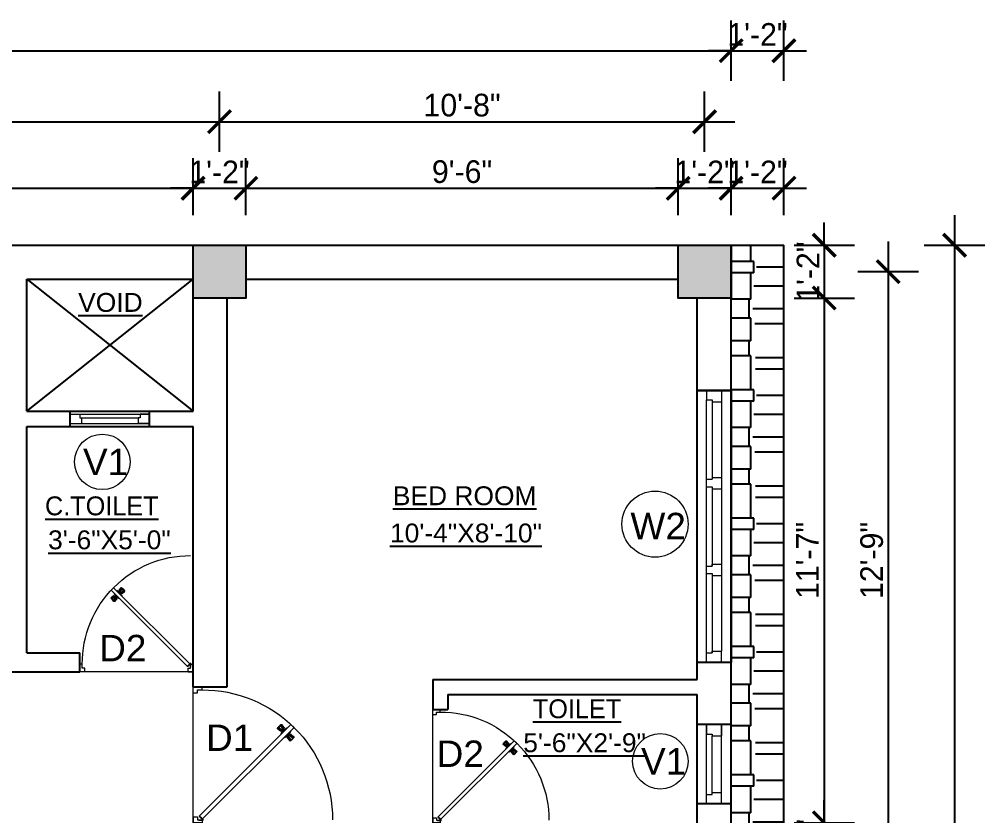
# Model space of a CAD drawing. Header units: inches. Extents: x 1397 to 20304, y -27267 to -746.
# Drawn here: x 10282.3 to 10537.9, y -19479.8 to -19268.8 of the extents above; entities that cross this region are included whole.
import ezdxf

# ---------------------------------------------------------------- set-up
doc = ezdxf.new("R2010")
doc.units = ezdxf.units.IN
doc.header["$LTSCALE"] = 17
doc.header["$MEASUREMENT"] = 0
for name, color, linetype, lineweight in [('25 BOT BAR', 12, 'Continuous', 25), ('DOOR & WIN', 1, 'Continuous', 25), ('OUTLINE', 1, 'Continuous', 25), ('PUERTAS', 7, 'Continuous', 9), ('TEXT', 231, 'Continuous', 20), ('WINDOW FRAME PLAN', 162, 'Continuous', 18)]:
    doc.layers.add(name, color=color, linetype=linetype, lineweight=lineweight)
doc.styles.add('ARCHITECTURE', font='stylu.ttf')
doc.styles.add('DIMTEXT', font='arial.ttf', dxfattribs={"height": 6})
doc.dimstyles.new('8 SCALE', dxfattribs={"dimscale": 0, "dimtxt": 6, "dimasz": 6, "dimexe": 8, "dimexo": 8, "dimgap": 1.25, "dimtad": 1, "dimdec": 0, "dimzin": 3, "dimdsep": 46, "dimlunit": 4, "dimtxsty": 'ARCHITECTURE', "dimblk": 'ARCHTICK', "dimcen": 8, "dimdle": 8, "dimclrd": 5, "dimclre": 5, "dimclrt": 7, "dimadec": 0, "dimazin": 0, "dimtfac": 0.75, "dimtdec": 0, "dimtix": 1, "dimtmove": 2, "dimatfit": 3, "dimldrblk": 'ARCHTICK', "dimfxl": 8, "dimfxlon": 1, "dimtolj": 1, "dimtzin": 0, "dimlwd": -1, "dimlwe": -1, "dimarcsym": 0})

# ---------------------------------------------------------------- blocks, each defined once
blk = doc.blocks.new('3ft')
at = {"layer": 'PUERTAS', "color": 6}
for p, q in [((1.01, 2.52), (25.23, 26.74)), ((26.05, 25.92), (1.77, 1.64)), ((26.05, 25.92), (25.23, 26.74)), ((0, 2.4), (0, 0)), ((0.72, 2.4), (0, 2.4)), ((1.6, 0), (0, 0)), ((0.72, 1.52), (0.72, 2.44)), ((0.8, 1.52), (0.72, 1.52)), ((0.8, 1.52), (0.8, 2.41)), ((0.8, 1.2), (0.8, 1.52)), ((1.6, 1.2), (0.8, 1.2)), ((1.57, 1.84), (0.94, 2.47)), ((1.63, 1.89), (0.97, 2.55)), ((1.63, 1.89), (1.57, 1.84)), ((1.77, 1.64), (1.57, 1.84)), ((1.6, 0), (1.6, 1.2)), ((34.4, 0), (34.4, 1.2)), ((34.4, 1.2), (35.2, 1.2)), ((34.4, 0), (36, 0)), ((35.2, 1.2), (35.2, 2.4)), ((35.2, 2.4), (36, 2.4)), ((36, 0), (36, 2.4))]:
    blk.add_line(p, q, dxfattribs=at)
at = {"layer": 'PUERTAS', "color": 8}
for p, q in [((22.57, 24.94), (21.65, 25.68)), ((22.63, 24.99), (21.69, 25.75)), ((22.74, 25.1), (21.84, 25.9)), ((22.13, 26.28), (21.98, 26.13)), ((22.88, 25.24), (22.01, 26.06)), ((22.13, 26.28), (22.27, 26.42)), ((22.29, 26.41), (22.27, 26.42)), ((23.16, 25.52), (22.34, 26.39)), ((23.3, 25.66), (22.5, 26.56)), ((23.41, 25.77), (22.65, 26.71)), ((23.46, 25.83), (22.72, 26.75)), ((24.08, 25.71), (23.57, 25.38)), ((22.69, 24.32), (23.02, 24.83)), ((22.95, 24.96), (22.84, 25.07)), ((22.98, 24.99), (22.86, 25.1)), ((23.03, 25.04), (22.91, 25.15)), ((22.91, 24.53), (23.1, 24.91)), ((23.11, 25.12), (22.99, 25.23)), ((23.13, 24.76), (23.18, 24.99)), ((23.28, 25.3), (23.17, 25.41)), ((23.36, 25.37), (23.25, 25.49)), ((23.31, 24.94), (23.28, 25.08)), ((23.41, 25.43), (23.3, 25.54)), ((23.46, 25.09), (23.32, 25.13)), ((23.44, 25.45), (23.33, 25.56)), ((23.64, 25.27), (23.41, 25.22)), ((23.87, 25.49), (23.49, 25.3)), ((23.63, 23.38), (24.14, 23.72)), ((23.84, 23.6), (24.22, 23.79)), ((24.07, 23.82), (24.3, 23.88)), ((24.25, 24), (24.39, 23.97)), ((24.25, 23.26), (24.99, 22.34)), ((24.27, 23.64), (24.38, 23.53)), ((24.3, 23.67), (24.41, 23.56)), ((24.3, 23.32), (25.06, 22.38)), ((24.35, 23.72), (24.46, 23.61)), ((24.4, 24.15), (24.43, 24.01)), ((24.41, 23.43), (25.2, 22.53)), ((24.43, 23.8), (24.54, 23.69)), ((24.58, 24.33), (24.52, 24.1)), ((24.55, 23.57), (25.37, 22.7)), ((24.6, 23.97), (24.72, 23.86)), ((24.8, 24.56), (24.61, 24.18)), ((25.02, 24.77), (24.68, 24.26)), ((24.68, 24.05), (24.79, 23.94)), ((24.73, 24.1), (24.85, 23.99)), ((24.76, 24.13), (24.87, 24.02)), ((24.83, 23.85), (25.7, 23.03)), ((24.97, 23.99), (25.87, 23.2)), ((25.08, 24.1), (26.02, 23.34)), ((25.14, 24.15), (26.06, 23.41)), ((25.58, 22.82), (25.43, 22.67)), ((25.58, 22.82), (25.73, 22.97)), ((25.72, 22.98), (25.73, 22.97)), ((0, 0), (36, 0))]:
    blk.add_line(p, q, dxfattribs=at)
at = {"layer": 'PUERTAS', "color": 1}
for p, q in [((21.67, 25.73), (22.17, 26.23)), ((22.49, 24.95), (21.67, 25.61)), ((21.7, 25.82), (22.14, 26.26)), ((21.73, 25.79), (21.7, 25.82)), ((22.58, 26.7), (22.14, 26.26)), ((22.67, 26.73), (22.17, 26.23)), ((22.61, 26.67), (22.58, 26.7)), ((23.45, 25.91), (22.79, 26.73)), ((23.44, 25.81), (23.02, 25.38)), ((23.34, 25.58), (23.08, 25.32)), ((23.33, 25.7), (23.34, 25.69)), ((23.45, 25.46), (23.33, 25.57)), ((24.15, 25.79), (23.68, 25.48)), ((24.27, 25.78), (24.26, 25.79)), ((22.6, 24.96), (23.02, 25.38)), ((22.61, 24.25), (22.92, 24.72)), ((22.62, 24.13), (22.61, 24.14)), ((22.7, 25.07), (22.71, 25.06)), ((22.82, 25.06), (23.08, 25.32)), ((22.94, 24.95), (22.83, 25.07)), ((22.92, 24.72), (22.92, 24.72)), ((22.93, 24.94), (23.19, 25.21)), ((22.93, 24.84), (22.93, 24.83)), ((23.46, 25.47), (23.19, 25.21)), ((23.44, 23.31), (23.45, 23.3)), ((23.56, 23.3), (24.03, 23.61)), ((23.57, 25.47), (23.57, 25.47)), ((23.68, 25.48), (23.68, 25.48)), ((24.03, 23.61), (24.03, 23.62)), ((24.14, 23.62), (24.14, 23.62)), ((24.25, 23.62), (24.51, 23.89)), ((24.26, 23.29), (24.69, 23.71)), ((24.26, 23.63), (24.37, 23.52)), ((24.26, 23.18), (24.92, 22.37)), ((24.37, 23.52), (24.63, 23.77)), ((24.37, 23.4), (24.37, 23.4)), ((24.78, 24.15), (24.51, 23.89)), ((24.89, 24.03), (24.63, 23.77)), ((25.11, 24.14), (24.69, 23.71)), ((24.77, 24.14), (24.88, 24.03)), ((24.79, 24.38), (24.78, 24.37)), ((24.78, 24.26), (24.78, 24.26)), ((25.1, 24.84), (24.79, 24.38)), ((25, 24.03), (25, 24.03)), ((25.09, 24.96), (25.1, 24.95)), ((25.22, 24.14), (26.03, 23.48)), ((26.04, 23.37), (25.54, 22.86)), ((26.01, 23.27), (25.57, 22.83)), ((25.98, 23.3), (26.01, 23.27)), ((25.04, 22.36), (25.54, 22.86)), ((25.1, 22.42), (25.13, 22.39)), ((25.13, 22.39), (25.57, 22.83))]:
    blk.add_line(p, q, dxfattribs=at)
at = {"layer": 'PUERTAS', "color": 2}
for p, q in [((21.99, 26.11), (21.98, 26.13)), ((25.42, 22.68), (25.43, 22.67))]:
    blk.add_line(p, q, dxfattribs=at)
at = {"layer": 'PUERTAS', "color": 6}
for radius in [0.155, 0.0752]:
    blk.add_circle((0.82, 2.56), radius, dxfattribs=at)
blk.add_arc((0.82, 2.56), 34.38, 359.7285, 90.0333, dxfattribs=at)
at = {"layer": 'PUERTAS', "color": 1}
for centre, start, end in [((22.73, 26.68), 38.9236, 135), ((23.28, 25.63), 315, 45), ((23.39, 25.86), 315, 38.9236), ((24.2, 25.73), 45, 135), ((22.54, 25.01), 231.0764, 315), ((22.67, 24.2), 135, 225), ((22.77, 25.12), 225, 315), ((22.99, 24.89), 135, 219.7428), ((22.87, 24.78), 315, 39.7428), ((23.51, 23.36), 225, 315), ((23.51, 25.41), 50.2572, 135), ((23.62, 25.53), 230.2572, 315), ((24.09, 23.56), 50.2572, 135), ((24.2, 23.68), 230.2572, 315), ((24.32, 23.23), 135, 218.9236), ((24.42, 23.46), 135, 225), ((24.84, 24.31), 135, 219.7428), ((24.72, 24.21), 315, 39.7428), ((24.94, 23.98), 45, 135), ((25.04, 24.89), 315, 45), ((25.17, 24.08), 51.0764, 135), ((25.98, 23.42), 315, 51.0764), ((24.98, 22.42), 218.9236, 315)]:
    blk.add_arc(centre, 0.08, start, end, dxfattribs=at)
blk = doc.blocks.new('*U2802')
at = {"color": 3, "xscale": -1}
blk.add_blockref('3ft', (42, 0), dxfattribs=at)
blk = doc.blocks.new('2ft6in')
at = {"layer": 'PUERTAS', "color": 2}
for p, q in [((0.84, 2.1), (21.02, 22.28)), ((21.71, 21.6), (1.47, 1.37)), ((18.33, 21.76), (18.31, 21.77)), ((21.71, 21.6), (21.02, 22.28)), ((21.18, 18.9), (21.2, 18.89)), ((0, 2), (0, 0)), ((0.6, 2), (0, 2)), ((1.33, 0), (0, 0)), ((0.6, 1.26), (0.6, 2.04)), ((0.67, 1.26), (0.6, 1.26)), ((0.67, 1.26), (0.67, 2.01)), ((0.67, 1), (0.67, 1.26)), ((1.33, 1), (0.67, 1)), ((1.31, 1.53), (0.79, 2.06)), ((1.36, 1.58), (0.81, 2.12)), ((1.36, 1.58), (1.31, 1.53)), ((1.47, 1.37), (1.31, 1.53)), ((1.33, 0), (1.33, 1)), ((28.67, 0), (28.67, 1)), ((28.67, 1), (29.33, 1)), ((28.67, 0), (30, 0)), ((29.33, 1), (29.33, 2)), ((29.33, 2), (30, 2)), ((30, 0), (30, 2))]:
    blk.add_line(p, q, dxfattribs=at)
at = {"layer": 'PUERTAS', "color": 8}
for p, q in [((18.81, 20.78), (18.04, 21.4)), ((18.86, 20.83), (18.08, 21.46)), ((18.95, 20.92), (18.2, 21.58)), ((18.44, 21.9), (18.31, 21.77)), ((19.07, 21.03), (18.34, 21.72)), ((18.44, 21.9), (18.56, 22.02)), ((18.58, 22.01), (18.56, 22.02)), ((19.3, 21.26), (18.61, 22)), ((19.42, 21.38), (18.75, 22.14)), ((19.51, 21.48), (18.88, 22.26)), ((18.91, 20.27), (19.19, 20.69)), ((19.55, 21.53), (18.93, 22.3)), ((19.13, 20.8), (19.03, 20.9)), ((19.15, 20.82), (19.05, 20.92)), ((19.09, 20.44), (19.25, 20.76)), ((19.19, 20.87), (19.1, 20.96)), ((19.25, 20.93), (19.16, 21.02)), ((19.28, 20.63), (19.32, 20.83)), ((19.4, 21.08), (19.31, 21.17)), ((19.47, 21.15), (19.38, 21.24)), ((19.43, 20.78), (19.4, 20.9)), ((19.51, 21.19), (19.42, 21.28)), ((19.55, 20.91), (19.43, 20.94)), ((19.53, 21.21), (19.44, 21.3)), ((19.7, 21.06), (19.51, 21.01)), ((19.89, 21.24), (19.58, 21.08)), ((20.07, 21.42), (19.64, 21.15)), ((20.67, 20.47), (20.51, 20.15)), ((20.85, 20.64), (20.57, 20.22)), ((19.69, 19.49), (20.12, 19.76)), ((19.87, 19.67), (20.18, 19.83)), ((20.06, 19.85), (20.25, 19.9)), ((20.21, 20), (20.33, 19.97)), ((20.21, 19.38), (20.83, 18.61)), ((20.23, 19.7), (20.32, 19.61)), ((20.25, 19.72), (20.34, 19.63)), ((20.25, 19.43), (20.88, 18.65)), ((20.29, 19.76), (20.38, 19.67)), ((20.33, 20.13), (20.36, 20.01)), ((20.34, 19.53), (21, 18.77)), ((20.36, 19.83), (20.45, 19.74)), ((20.48, 20.28), (20.44, 20.08)), ((20.46, 19.64), (21.14, 18.91)), ((20.5, 19.98), (20.6, 19.89)), ((20.57, 20.04), (20.66, 19.95)), ((20.61, 20.09), (20.7, 19.99)), ((20.63, 20.11), (20.72, 20.01)), ((20.69, 19.87), (21.42, 19.19)), ((20.81, 19.99), (21.56, 19.33)), ((20.9, 20.08), (21.68, 19.45)), ((20.95, 20.13), (21.72, 19.51)), ((21.32, 19.01), (21.2, 18.89)), ((21.32, 19.01), (21.44, 19.14)), ((21.43, 19.15), (21.44, 19.14)), ((0, 0), (30, 0))]:
    blk.add_line(p, q, dxfattribs=at)
at = {"layer": 'PUERTAS', "color": 1}
for p, q in [((18.06, 21.44), (18.48, 21.86)), ((18.74, 20.79), (18.06, 21.34)), ((18.08, 21.51), (18.45, 21.88)), ((18.11, 21.49), (18.08, 21.51)), ((18.82, 22.25), (18.45, 21.88)), ((18.9, 22.28), (18.48, 21.86)), ((18.84, 22.23), (18.82, 22.25)), ((18.83, 20.8), (19.18, 21.15)), ((18.84, 20.21), (19.1, 20.6)), ((18.92, 20.89), (18.93, 20.88)), ((19.54, 21.59), (18.99, 22.27)), ((19.02, 20.88), (19.24, 21.1)), ((19.12, 20.8), (19.03, 20.89)), ((19.1, 20.7), (19.11, 20.69)), ((19.1, 20.6), (19.1, 20.6)), ((19.11, 20.79), (19.33, 21.01)), ((19.54, 21.5), (19.18, 21.15)), ((19.45, 21.31), (19.24, 21.1)), ((19.55, 21.22), (19.33, 21.01)), ((19.45, 21.41), (19.45, 21.41)), ((19.54, 21.22), (19.45, 21.31)), ((19.64, 21.23), (19.64, 21.23)), ((19.74, 21.24), (19.73, 21.23)), ((20.12, 21.49), (19.74, 21.24)), ((20.22, 21.48), (20.22, 21.49)), ((20.91, 20.7), (20.66, 20.31)), ((20.91, 20.8), (20.91, 20.79)), ((18.85, 20.11), (18.84, 20.12)), ((19.53, 19.43), (19.54, 19.42)), ((19.64, 19.42), (20.02, 19.67)), ((20.02, 19.67), (20.03, 19.68)), ((20.12, 19.68), (20.12, 19.68)), ((20.21, 19.69), (20.43, 19.9)), ((20.22, 19.41), (20.57, 19.76)), ((20.22, 19.69), (20.31, 19.6)), ((20.22, 19.32), (20.76, 18.64)), ((20.31, 19.6), (20.52, 19.81)), ((20.31, 19.5), (20.31, 19.5)), ((20.65, 20.12), (20.43, 19.9)), ((20.74, 20.03), (20.52, 19.81)), ((20.93, 20.11), (20.57, 19.76)), ((20.64, 20.11), (20.73, 20.02)), ((20.66, 20.31), (20.65, 20.31)), ((20.65, 20.21), (20.65, 20.22)), ((20.84, 20.02), (20.83, 20.03)), ((20.86, 18.63), (21.28, 19.05)), ((20.91, 18.68), (20.94, 18.66)), ((20.94, 18.66), (21.31, 19.03)), ((21.02, 20.12), (21.7, 19.57)), ((21.7, 19.47), (21.28, 19.05)), ((21.67, 19.4), (21.31, 19.03)), ((21.65, 19.42), (21.67, 19.4))]:
    blk.add_line(p, q, dxfattribs=at)
at = {"layer": 'PUERTAS', "color": 2}
for radius in [0.129, 0.0627]:
    blk.add_circle((0.68, 2.14), radius, dxfattribs=at)
at = {"layer": 'PUERTAS', "color": 8}
blk.add_arc((0.68, 2.14), 28.65, 359.7285, 90.0333, dxfattribs=at)
at = {"layer": 'PUERTAS', "color": 1}
for centre, start, end in [((18.78, 20.84), 231.0764, 315), ((18.94, 22.23), 38.9236, 135), ((18.97, 20.93), 225, 315), ((19.16, 20.74), 135, 219.7428), ((19.06, 20.65), 315, 39.7428), ((19.4, 21.36), 315, 45), ((19.49, 21.55), 315, 38.9236), ((19.6, 21.18), 50.2572, 135), ((19.68, 21.28), 230.2572, 315), ((20.17, 21.44), 45, 135), ((20.87, 20.75), 315, 45), ((18.89, 20.16), 135, 225), ((19.59, 19.47), 225, 315), ((20.07, 19.63), 50.2572, 135), ((20.16, 19.73), 230.2572, 315), ((20.27, 19.36), 135, 218.9236), ((20.35, 19.55), 135, 225), ((20.7, 20.26), 135, 219.7428), ((20.6, 20.17), 315, 39.7428), ((20.78, 19.98), 45, 135), ((20.82, 18.68), 218.9236, 315), ((20.98, 20.07), 51.0764, 135), ((21.65, 19.52), 315, 51.0764)]:
    blk.add_arc(centre, 0.0667, start, end, dxfattribs=at)
blk = doc.blocks.new('*U2794')
at = {"color": 3, "xscale": -1}
blk.add_blockref('2ft6in', (42, 0), dxfattribs=at)
blk = doc.blocks.new('ffddd')
at = {"layer": 'DOOR & WIN'}
for p, q in [((-13345.31, -2388.07), (-13345.31, -2316.07)), ((-13336.31, -2316.07), (-13345.31, -2316.07)), ((-13336.31, -2316.07), (-13336.31, -2388.07)), ((-13336.31, -2388.07), (-13345.31, -2388.07)), ((-13336.31, -2388.07), (-13345.31, -2388.07))]:
    blk.add_line(p, q, dxfattribs=at)
at = {"layer": 'WINDOW FRAME PLAN'}
for p, q in [((-13342.81, -2316.07), (-13342.81, -2318.57)), ((-13338.81, -2316.07), (-13338.81, -2319.07)), ((-13342.81, -2385.57), (-13342.81, -2318.57)), ((-13342.81, -2318.57), (-13341.31, -2318.57)), ((-13341.31, -2318.57), (-13341.31, -2319.07)), ((-13341.31, -2319.07), (-13341.31, -2339.57)), ((-13341.31, -2319.07), (-13338.81, -2319.07)), ((-13338.81, -2319.07), (-13338.81, -2385.07)), ((-13342.81, -2339.57), (-13341.31, -2339.57)), ((-13341.31, -2339.07), (-13338.81, -2339.07)), ((-13342.81, -2341.57), (-13341.31, -2341.57)), ((-13341.31, -2341.57), (-13341.31, -2342.07)), ((-13341.31, -2341.57), (-13341.31, -2362.57)), ((-13341.31, -2342.07), (-13338.81, -2342.07)), ((-13342.81, -2362.57), (-13341.31, -2362.57)), ((-13341.31, -2362.07), (-13338.81, -2362.07)), ((-13341.31, -2362.57), (-13341.31, -2362.07)), ((-13342.81, -2364.57), (-13341.31, -2364.57)), ((-13341.31, -2364.57), (-13341.31, -2385.57)), ((-13341.31, -2365.07), (-13338.81, -2365.07)), ((-13342.81, -2388.07), (-13342.81, -2385.57)), ((-13342.81, -2385.57), (-13341.31, -2385.57)), ((-13341.31, -2385.07), (-13338.81, -2385.07)), ((-13341.31, -2385.57), (-13341.31, -2385.07)), ((-13338.81, -2388.07), (-13338.81, -2385.07))]:
    blk.add_line(p, q, dxfattribs=at)
blk = doc.blocks.new('_ArchTick')
at = {"color": 0, "linetype": 'ByBlock', "const_width": 0.15}
blk.add_lwpolyline([(-0.5, -0.5), (0.5, 0.5)], dxfattribs=at)
blk = doc.blocks.new('*D3480')
at = {"layer": '25 BOT BAR', "color": 5, "transparency": 16777216}
for p, q in [((10174.29, -19320.65), (10174.29, -19305.56)), ((10328.29, -19320.65), (10328.29, -19305.56)), ((10166.29, -19313.56), (10336.29, -19313.56))]:
    blk.add_line(p, q, dxfattribs=at)
at = {"layer": 'Defpoints', "color": 0, "transparency": 16777216}
for p in [(10328.29, -19313.56), (10174.29, -19328.65), (10328.29, -19328.65)]:
    blk.add_point(p, dxfattribs=at)
at = {"layer": '25 BOT BAR', "color": 5, "transparency": 16777216, "xscale": 6, "yscale": 6, "zscale": 6, "rotation": 180}
blk.add_blockref('_ArchTick', (10174.29, -19313.56), dxfattribs=at)
at = {"layer": '25 BOT BAR', "color": 5, "transparency": 16777216, "xscale": 6, "yscale": 6, "zscale": 6}
blk.add_blockref('_ArchTick', (10328.29, -19313.56), dxfattribs=at)
at = {"layer": '25 BOT BAR', "color": 7, "transparency": 16777216, "insert": (10251.29, -19309.2), "char_height": 6, "attachment_point": 5, "style": 'ARCHITECTURE'}
blk.add_mtext('\\A1;12\'-10"', dxfattribs=at)
blk = doc.blocks.new('*D3481')
at = {"layer": '25 BOT BAR', "color": 5, "transparency": 16777216}
for p, q in [((10328.29, -19320.65), (10328.29, -19305.56)), ((10342.29, -19320.65), (10342.29, -19305.56)), ((10328.29, -19313.56), (10322.29, -19313.56)), ((10328.29, -19313.56), (10342.29, -19313.56)), ((10342.29, -19313.56), (10348.29, -19313.56))]:
    blk.add_line(p, q, dxfattribs=at)
at = {"layer": 'Defpoints', "color": 0, "transparency": 16777216}
for p in [(10342.29, -19313.56), (10328.29, -19328.65), (10342.29, -19328.65)]:
    blk.add_point(p, dxfattribs=at)
at = {"layer": '25 BOT BAR', "color": 5, "transparency": 16777216, "xscale": 6, "yscale": 6, "zscale": 6}
blk.add_blockref('_ArchTick', (10328.29, -19313.56), dxfattribs=at)
at = {"layer": '25 BOT BAR', "color": 5, "transparency": 16777216, "xscale": 6, "yscale": 6, "zscale": 6, "rotation": 180}
blk.add_blockref('_ArchTick', (10342.29, -19313.56), dxfattribs=at)
at = {"layer": '25 BOT BAR', "color": 7, "transparency": 16777216, "insert": (10335.29, -19309.25), "char_height": 6, "attachment_point": 5, "style": 'ARCHITECTURE'}
blk.add_mtext('\\A1;1\'-2"', dxfattribs=at)
blk = doc.blocks.new('*D3482')
at = {"layer": '25 BOT BAR', "color": 5, "transparency": 16777216}
for p, q in [((10342.29, -19320.65), (10342.29, -19305.56)), ((10456.75, -19320.65), (10456.75, -19305.56)), ((10334.29, -19313.56), (10464.75, -19313.56))]:
    blk.add_line(p, q, dxfattribs=at)
at = {"layer": 'Defpoints', "color": 0, "transparency": 16777216}
for p in [(10456.75, -19313.56), (10342.29, -19328.65), (10456.75, -19328.65)]:
    blk.add_point(p, dxfattribs=at)
at = {"layer": '25 BOT BAR', "color": 5, "transparency": 16777216, "xscale": 6, "yscale": 6, "zscale": 6, "rotation": 180}
blk.add_blockref('_ArchTick', (10342.29, -19313.56), dxfattribs=at)
at = {"layer": '25 BOT BAR', "color": 5, "transparency": 16777216, "xscale": 6, "yscale": 6, "zscale": 6}
blk.add_blockref('_ArchTick', (10456.75, -19313.56), dxfattribs=at)
at = {"layer": '25 BOT BAR', "color": 7, "transparency": 16777216, "insert": (10399.52, -19309.2), "char_height": 6, "attachment_point": 5, "style": 'ARCHITECTURE'}
blk.add_mtext('\\A1;9\'-6"', dxfattribs=at)
blk = doc.blocks.new('*D3483')
at = {"layer": '25 BOT BAR', "color": 5, "transparency": 16777216}
for p, q in [((10456.75, -19320.65), (10456.75, -19305.56)), ((10470.75, -19320.65), (10470.75, -19305.56)), ((10456.75, -19313.56), (10450.75, -19313.56)), ((10456.75, -19313.56), (10470.75, -19313.56)), ((10470.75, -19313.56), (10476.75, -19313.56))]:
    blk.add_line(p, q, dxfattribs=at)
at = {"layer": 'Defpoints', "color": 0, "transparency": 16777216}
for p in [(10470.75, -19313.56), (10456.75, -19328.65), (10470.75, -19328.65)]:
    blk.add_point(p, dxfattribs=at)
at = {"layer": '25 BOT BAR', "color": 5, "transparency": 16777216, "xscale": 6, "yscale": 6, "zscale": 6}
blk.add_blockref('_ArchTick', (10456.75, -19313.56), dxfattribs=at)
at = {"layer": '25 BOT BAR', "color": 5, "transparency": 16777216, "xscale": 6, "yscale": 6, "zscale": 6, "rotation": 180}
blk.add_blockref('_ArchTick', (10470.75, -19313.56), dxfattribs=at)
at = {"layer": '25 BOT BAR', "color": 7, "transparency": 16777216, "insert": (10463.75, -19309.25), "char_height": 6, "attachment_point": 5, "style": 'ARCHITECTURE'}
blk.add_mtext('\\A1;1\'-2"', dxfattribs=at)
blk = doc.blocks.new('*D3485')
at = {"layer": '25 BOT BAR', "color": 5, "transparency": 16777216}
for p, q in [((10167.29, -19303.95), (10167.29, -19287.95)), ((10335.29, -19303.95), (10335.29, -19287.95)), ((10159.29, -19295.95), (10343.29, -19295.95))]:
    blk.add_line(p, q, dxfattribs=at)
at = {"layer": 'Defpoints', "color": 0, "transparency": 16777216}
for p in [(10335.29, -19295.95), (10167.29, -19335.65), (10335.29, -19335.65)]:
    blk.add_point(p, dxfattribs=at)
at = {"layer": '25 BOT BAR', "color": 5, "transparency": 16777216, "xscale": 6, "yscale": 6, "zscale": 6, "rotation": 180}
blk.add_blockref('_ArchTick', (10167.29, -19295.95), dxfattribs=at)
at = {"layer": '25 BOT BAR', "color": 5, "transparency": 16777216, "xscale": 6, "yscale": 6, "zscale": 6}
blk.add_blockref('_ArchTick', (10335.29, -19295.95), dxfattribs=at)
at = {"layer": '25 BOT BAR', "color": 7, "transparency": 16777216, "insert": (10251.29, -19291.55), "char_height": 6, "attachment_point": 5, "style": 'ARCHITECTURE'}
blk.add_mtext('\\A1;14\'-0"', dxfattribs=at)
blk = doc.blocks.new('*D3486')
at = {"layer": '25 BOT BAR', "color": 5, "transparency": 16777216}
for p, q in [((10335.29, -19303.95), (10335.29, -19287.95)), ((10463.75, -19303.95), (10463.75, -19287.95)), ((10327.29, -19295.95), (10471.75, -19295.95))]:
    blk.add_line(p, q, dxfattribs=at)
at = {"layer": 'Defpoints', "color": 0, "transparency": 16777216}
for p in [(10463.75, -19295.95), (10335.29, -19335.65), (10463.75, -19335.65)]:
    blk.add_point(p, dxfattribs=at)
at = {"layer": '25 BOT BAR', "color": 5, "transparency": 16777216, "xscale": 6, "yscale": 6, "zscale": 6, "rotation": 180}
blk.add_blockref('_ArchTick', (10335.29, -19295.95), dxfattribs=at)
at = {"layer": '25 BOT BAR', "color": 5, "transparency": 16777216, "xscale": 6, "yscale": 6, "zscale": 6}
blk.add_blockref('_ArchTick', (10463.75, -19295.95), dxfattribs=at)
at = {"layer": '25 BOT BAR', "color": 7, "transparency": 16777216, "insert": (10399.52, -19291.58), "char_height": 6, "attachment_point": 5, "style": 'ARCHITECTURE'}
blk.add_mtext('\\A1;10\'-8"', dxfattribs=at)
blk = doc.blocks.new('*D3487')
at = {"layer": '25 BOT BAR', "color": 5, "transparency": 16777216}
for p, q in [((10010.29, -19285.13), (10010.29, -19269.13)), ((10470.75, -19285.13), (10470.75, -19269.13)), ((10002.29, -19277.13), (10478.75, -19277.13))]:
    blk.add_line(p, q, dxfattribs=at)
at = {"layer": 'Defpoints', "color": 0, "transparency": 16777216}
for p in [(10470.75, -19277.13), (10010.29, -19328.65), (10470.75, -19328.65)]:
    blk.add_point(p, dxfattribs=at)
at = {"layer": '25 BOT BAR', "color": 5, "transparency": 16777216, "xscale": 6, "yscale": 6, "zscale": 6, "rotation": 180}
blk.add_blockref('_ArchTick', (10010.29, -19277.13), dxfattribs=at)
at = {"layer": '25 BOT BAR', "color": 5, "transparency": 16777216, "xscale": 6, "yscale": 6, "zscale": 6}
blk.add_blockref('_ArchTick', (10470.75, -19277.13), dxfattribs=at)
at = {"layer": '25 BOT BAR', "color": 7, "transparency": 16777216, "insert": (10240.52, -19272.75), "char_height": 6, "attachment_point": 5, "style": 'ARCHITECTURE'}
blk.add_mtext('\\A1;38\'-4"', dxfattribs=at)
blk = doc.blocks.new('*D3450')
at = {"layer": '25 BOT BAR', "color": 5, "transparency": 16777216}
for p, q in [((10495.43, -19328.65), (10495.43, -19322.65)), ((10487.43, -19328.65), (10503.43, -19328.65)), ((10495.43, -19328.65), (10495.43, -19342.65)), ((10487.43, -19342.65), (10503.43, -19342.65)), ((10495.43, -19342.65), (10495.43, -19348.65))]:
    blk.add_line(p, q, dxfattribs=at)
at = {"layer": 'Defpoints', "color": 0, "transparency": 16777216}
for p in [(10470.75, -19328.65), (10470.75, -19342.65), (10495.43, -19342.65)]:
    blk.add_point(p, dxfattribs=at)
at = {"layer": '25 BOT BAR', "color": 5, "transparency": 16777216, "xscale": 6, "yscale": 6, "zscale": 6}
for p, rotation in [((10495.43, -19328.65), 270), ((10495.43, -19342.65), 90)]:
    blk.add_blockref('_ArchTick', p, dxfattribs=dict(at, rotation=rotation))
at = {"layer": '25 BOT BAR', "color": 7, "transparency": 16777216, "insert": (10491.12, -19335.65), "char_height": 6, "attachment_point": 5, "rotation": 90, "style": 'ARCHITECTURE'}
blk.add_mtext('\\A1;1\'-2"', dxfattribs=at)
blk = doc.blocks.new('*D3451')
at = {"layer": '25 BOT BAR', "color": 5, "transparency": 16777216}
for p, q in [((10495.43, -19334.65), (10495.43, -19489.65)), ((10487.43, -19342.65), (10503.43, -19342.65)), ((10487.43, -19481.65), (10503.43, -19481.65))]:
    blk.add_line(p, q, dxfattribs=at)
at = {"layer": 'Defpoints', "color": 0, "transparency": 16777216}
for p in [(10470.75, -19342.65), (10470.75, -19481.65), (10495.43, -19481.65)]:
    blk.add_point(p, dxfattribs=at)
at = {"layer": '25 BOT BAR', "color": 5, "transparency": 16777216, "xscale": 6, "yscale": 6, "zscale": 6}
for p, rotation in [((10495.43, -19342.65), 90), ((10495.43, -19481.65), 270)]:
    blk.add_blockref('_ArchTick', p, dxfattribs=dict(at, rotation=rotation))
at = {"layer": '25 BOT BAR', "color": 7, "transparency": 16777216, "insert": (10490.97, -19412.15), "char_height": 6, "attachment_point": 5, "rotation": 90, "style": 'ARCHITECTURE'}
blk.add_mtext('\\A1;11\'-7"', dxfattribs=at)
blk = doc.blocks.new('*D3452')
at = {"layer": '25 BOT BAR', "color": 5, "transparency": 16777216}
for p, q in [((10495.43, -19481.65), (10495.43, -19475.65)), ((10487.43, -19481.65), (10503.43, -19481.65)), ((10495.43, -19481.65), (10495.43, -19495.65)), ((10487.43, -19495.65), (10503.43, -19495.65)), ((10495.43, -19495.65), (10495.43, -19501.65))]:
    blk.add_line(p, q, dxfattribs=at)
at = {"layer": 'Defpoints', "color": 0, "transparency": 16777216}
for p in [(10470.75, -19481.65), (10470.75, -19495.65), (10495.43, -19495.65)]:
    blk.add_point(p, dxfattribs=at)
at = {"layer": '25 BOT BAR', "color": 5, "transparency": 16777216, "xscale": 6, "yscale": 6, "zscale": 6}
for p, rotation in [((10495.43, -19481.65), 270), ((10495.43, -19495.65), 90)]:
    blk.add_blockref('_ArchTick', p, dxfattribs=dict(at, rotation=rotation))
at = {"layer": '25 BOT BAR', "color": 7, "transparency": 16777216, "insert": (10491.12, -19488.65), "char_height": 6, "attachment_point": 5, "rotation": 90, "style": 'ARCHITECTURE'}
blk.add_mtext('\\A1;1\'-2"', dxfattribs=at)
blk = doc.blocks.new('*D3445')
at = {"layer": '25 BOT BAR', "color": 5, "transparency": 16777216}
for p, q in [((10512.35, -19327.65), (10512.35, -19496.65)), ((10504.35, -19335.65), (10520.35, -19335.65)), ((10504.35, -19488.65), (10520.35, -19488.65))]:
    blk.add_line(p, q, dxfattribs=at)
at = {"layer": 'Defpoints', "color": 0, "transparency": 16777216}
for p in [(10463.75, -19335.65), (10463.75, -19488.65), (10512.35, -19488.65)]:
    blk.add_point(p, dxfattribs=at)
at = {"layer": '25 BOT BAR', "color": 5, "transparency": 16777216, "xscale": 6, "yscale": 6, "zscale": 6}
for p, rotation in [((10512.35, -19335.65), 90), ((10512.35, -19488.65), 270)]:
    blk.add_blockref('_ArchTick', p, dxfattribs=dict(at, rotation=rotation))
at = {"layer": '25 BOT BAR', "color": 7, "transparency": 16777216, "insert": (10508.01, -19412.15), "char_height": 6, "attachment_point": 5, "rotation": 90, "style": 'ARCHITECTURE'}
blk.add_mtext('\\A1;12\'-9"', dxfattribs=at)
blk = doc.blocks.new('*D3448')
at = {"layer": '25 BOT BAR', "color": 5, "transparency": 16777216}
for p, q in [((10529.91, -19320.65), (10529.91, -19796.65)), ((10521.91, -19328.65), (10537.91, -19328.65)), ((10521.91, -19788.65), (10537.91, -19788.65))]:
    blk.add_line(p, q, dxfattribs=at)
at = {"layer": 'Defpoints', "color": 0, "transparency": 16777216}
for p in [(10470.75, -19328.65), (10470.75, -19788.65), (10529.91, -19788.65)]:
    blk.add_point(p, dxfattribs=at)
at = {"layer": '25 BOT BAR', "color": 5, "transparency": 16777216, "xscale": 6, "yscale": 6, "zscale": 6}
for p, rotation in [((10529.91, -19328.65), 90), ((10529.91, -19788.65), 270)]:
    blk.add_blockref('_ArchTick', p, dxfattribs=dict(at, rotation=rotation))
at = {"layer": '25 BOT BAR', "color": 7, "transparency": 16777216, "insert": (10525.53, -19558.65), "char_height": 6, "attachment_point": 5, "rotation": 90, "style": 'ARCHITECTURE'}
blk.add_mtext('\\A1;38\'-4"', dxfattribs=at)
blk = doc.blocks.new('*D3437')
at = {"layer": '25 BOT BAR', "color": 5, "transparency": 16777216}
for p, q in [((10470.75, -19285.13), (10470.75, -19269.13)), ((10484.75, -19285.13), (10484.75, -19269.13)), ((10470.75, -19277.13), (10464.75, -19277.13)), ((10470.75, -19277.13), (10484.75, -19277.13)), ((10484.75, -19277.13), (10490.75, -19277.13))]:
    blk.add_line(p, q, dxfattribs=at)
at = {"layer": 'Defpoints', "color": 0, "transparency": 16777216}
for p in [(10484.75, -19277.13), (10470.75, -19328.65), (10484.75, -19328.65)]:
    blk.add_point(p, dxfattribs=at)
at = {"layer": '25 BOT BAR', "color": 5, "transparency": 16777216, "xscale": 6, "yscale": 6, "zscale": 6}
blk.add_blockref('_ArchTick', (10470.75, -19277.13), dxfattribs=at)
at = {"layer": '25 BOT BAR', "color": 5, "transparency": 16777216, "xscale": 6, "yscale": 6, "zscale": 6, "rotation": 180}
blk.add_blockref('_ArchTick', (10484.75, -19277.13), dxfattribs=at)
at = {"layer": '25 BOT BAR', "color": 7, "transparency": 16777216, "insert": (10477.75, -19272.82), "char_height": 6, "attachment_point": 5, "style": 'ARCHITECTURE'}
blk.add_mtext('\\A1;1\'-2"', dxfattribs=at)
blk = doc.blocks.new('*D3427')
at = {"layer": '25 BOT BAR', "color": 5, "transparency": 16777216}
for p, q in [((10470.75, -19320.65), (10470.75, -19305.56)), ((10484.75, -19320.65), (10484.75, -19305.56)), ((10470.75, -19313.56), (10464.75, -19313.56)), ((10470.75, -19313.56), (10484.75, -19313.56)), ((10484.75, -19313.56), (10490.75, -19313.56))]:
    blk.add_line(p, q, dxfattribs=at)
at = {"layer": 'Defpoints', "color": 0, "transparency": 16777216}
for p in [(10484.75, -19313.56), (10470.75, -19328.65), (10484.75, -19328.65)]:
    blk.add_point(p, dxfattribs=at)
at = {"layer": '25 BOT BAR', "color": 5, "transparency": 16777216, "xscale": 6, "yscale": 6, "zscale": 6}
blk.add_blockref('_ArchTick', (10470.75, -19313.56), dxfattribs=at)
at = {"layer": '25 BOT BAR', "color": 5, "transparency": 16777216, "xscale": 6, "yscale": 6, "zscale": 6, "rotation": 180}
blk.add_blockref('_ArchTick', (10484.75, -19313.56), dxfattribs=at)
at = {"layer": '25 BOT BAR', "color": 7, "transparency": 16777216, "insert": (10477.75, -19309.25), "char_height": 6, "attachment_point": 5, "style": 'ARCHITECTURE'}
blk.add_mtext('\\A1;1\'-2"', dxfattribs=at)

msp = doc.modelspace()

# ---------------------------------------------------------------- hatches: boundary and pattern name
at = {"layer": 'DOOR & WIN'}
h = msp.add_hatch(color=256, dxfattribs=at)
h.dxf.hatch_style = 1
h.paths.add_polyline_path([(10342.29, -19328.65), (10328.29, -19328.65), (10328.29, -19342.65), (10342.29, -19342.65)])
h = msp.add_hatch(color=256, dxfattribs=at)
h.dxf.hatch_style = 1
h.paths.add_polyline_path([(10470.75, -19328.65), (10456.75, -19328.65), (10456.75, -19342.65), (10470.75, -19342.65)])
at = {"layer": 'OUTLINE'}
h = msp.add_hatch(dxfattribs=at)
h.set_pattern_fill('AR-RSHKE', color=8, angle=90)
h.set_pattern_definition([(90, (0, -934.489), (-12, 25.5), [6, -5, 7, -3, 9, -4]), (90, (-0.5, -928.489), (-12, 25.5), [5, -19, 4, -6]), (90, (0.75, -916.489), (-12, 25.5), [3, -31]), (180, (0, -934.489), (-12, -8.5), [11.5, -36.5]), (180, (4e-16, -928.489), (-12, -8.5), [11.25, -36.75]), (180, (7e-16, -923.489), (-12, -8.5), [10.5, -37.5]), (180, (0.75, -916.489), (-12, -8.5), [11.5, -36.5]), (180, (0.75, -913.489), (-12, -8.5), [11.5, -36.5]), (180, (2e-15, -904.489), (-12, -8.5), [11, -37])])
h.paths.add_polyline_path([(10484.75, -19328.65), (10470.75, -19328.65), (10470.75, -19342.65), (10470.75, -19481.65), (10470.75, -19495.65), (10470.75, -19830.65), (10484.75, -19830.65)])

# ---------------------------------------------------------------- linework, layer by layer
at = {"layer": '25 BOT BAR'}
for p, q in [((10470.75, -19328.65), (10484.75, -19328.65)), ((10284.29, -19372.65), (10328.29, -19337.65)), ((10284.29, -19337.65), (10328.29, -19372.65)), ((10295.79, -19376.65), (10295.79, -19372.65)), ((10316.79, -19376.65), (10316.79, -19372.65)), ((10284.29, -19436.65), (10298.29, -19436.65)), ((10298.29, -19441.65), (10298.29, -19436.65)), ((10280.29, -19441.65), (10298.29, -19441.65)), ((10391.75, -19443.65), (10391.75, -19451.65)), ((10328.29, -19445.65), (10337.29, -19445.65)), ((10395.75, -19447.65), (10395.75, -19451.65)), ((10391.75, -19451.65), (10395.75, -19451.65)), ((10470.75, -19455.65), (10461.75, -19455.65)), ((10470.75, -19476.65), (10461.75, -19476.65))]:
    msp.add_line(p, q, dxfattribs=at)
at = {"layer": 'DOOR & WIN'}
for p, q in [((10160.29, -19328.65), (10470.75, -19328.65)), ((10470.75, -19481.65), (10470.75, -19328.65)), ((10484.75, -19830.65), (10484.75, -19328.65)), ((10284.29, -19337.65), (10328.29, -19337.65)), ((10342.29, -19337.65), (10456.75, -19337.65)), ((10461.75, -19443.65), (10461.75, -19342.65)), ((10284.29, -19372.65), (10328.29, -19372.65)), ((10284.29, -19376.65), (10328.29, -19376.65)), ((10391.75, -19443.65), (10461.75, -19443.65)), ((10395.75, -19447.65), (10461.75, -19447.65)), ((10461.75, -19481.65), (10461.75, -19447.65))]:
    msp.add_line(p, q, dxfattribs=at)
at = {"layer": 'OUTLINE'}
for p, q in [((10284.29, -19372.65), (10284.29, -19337.65)), ((10328.29, -19372.65), (10328.29, -19342.65)), ((10337.29, -19445.65), (10337.29, -19342.65)), ((10461.75, -19367.15), (10470.75, -19367.15)), ((10284.29, -19436.65), (10284.29, -19376.65)), ((10328.29, -19441.65), (10328.29, -19376.65)), ((10328.29, -19445.65), (10328.29, -19441.65))]:
    msp.add_line(p, q, dxfattribs=at)
for points in [[(10328.29, -19328.65), (10342.29, -19328.65), (10342.29, -19342.65), (10328.29, -19342.65)], [(10456.75, -19328.65), (10470.75, -19328.65), (10470.75, -19342.65), (10456.75, -19342.65)]]:
    msp.add_lwpolyline(points, close=True, dxfattribs=at)
at = {"layer": 'TEXT'}
for centre, radius in [((10304.26, -19386.05), 7.35), ((10450.62, -19402.54), 8.75), ((10452.02, -19465.36), 7.35)]:
    msp.add_circle(centre, radius, dxfattribs=at)
at = {"layer": 'WINDOW FRAME PLAN'}
for p, q in [((10295.79, -19373.4), (10316.79, -19373.4)), ((10295.79, -19373.4), (10298.29, -19373.4)), ((10298.29, -19373.4), (10298.29, -19374.4)), ((10316.79, -19373.4), (10314.29, -19373.4)), ((10314.29, -19373.4), (10314.29, -19374.4)), ((10295.79, -19375.9), (10316.79, -19375.9)), ((10295.79, -19375.9), (10298.79, -19375.9)), ((10298.29, -19374.4), (10298.79, -19374.4)), ((10298.79, -19374.4), (10313.79, -19374.4)), ((10298.79, -19374.4), (10298.79, -19375.9)), ((10313.79, -19374.4), (10313.79, -19375.9)), ((10314.29, -19374.4), (10313.79, -19374.4)), ((10316.79, -19375.9), (10313.79, -19375.9)), ((10464.25, -19476.65), (10464.25, -19455.65)), ((10464.25, -19455.65), (10464.25, -19458.15)), ((10468.25, -19476.65), (10468.25, -19455.65)), ((10468.25, -19455.65), (10468.25, -19458.65)), ((10464.25, -19458.15), (10465.75, -19458.15)), ((10465.75, -19458.15), (10465.75, -19458.65)), ((10465.75, -19473.65), (10465.75, -19458.65)), ((10465.75, -19458.65), (10468.25, -19458.65)), ((10464.25, -19476.65), (10464.25, -19474.15)), ((10464.25, -19474.15), (10465.75, -19474.15)), ((10465.75, -19473.65), (10468.25, -19473.65)), ((10465.75, -19474.15), (10465.75, -19473.65)), ((10468.25, -19476.65), (10468.25, -19473.65))]:
    msp.add_line(p, q, dxfattribs=at)

# ---------------------------------------------------------------- block references
at = {"layer": 'DOOR & WIN'}
msp.add_blockref('*U2794', (10286.29, -19441.65), dxfattribs=at)
at = {"layer": 'DOOR & WIN', "rotation": 270}
for name, p in [('*U2802', (10328.29, -19439.65)), ('*U2794', (10391.75, -19439.65))]:
    msp.add_blockref(name, p, dxfattribs=at)
at = {"layer": 'OUTLINE'}
msp.add_blockref('ffddd', (23807.06, -17051.08), dxfattribs=at)

# ---------------------------------------------------------------- texts
at = {"layer": 'DOOR & WIN', "char_height": 5, "attachment_point": 5}
for s, insert in [('{\\fArial TUR|b0|i0|c0|p34;\\L\\C7;VOID}', (10306.41, -19343.84)), ('{\\fArial TUR|b0|i0|c0|p34;\\L\\C7;BED ROOM}', (10400.21, -19395.06)), ('{\\L\\C7;C.TOILET}', (10304.14, -19397.73)), ('{\\fArial TUR|b0|i0|c0|p34;\\L\\C7;3\'-6"X5\'-0"}', (10306.14, -19406.73)), ('{\\fArial TUR|b0|i0|c0|p34;\\L\\C7;10\'-4"X8\'-10"}', (10400.56, -19404.92)), ('{\\L\\C7;TOILET}', (10429.97, -19451.48)), ('{\\fArial TUR|b0|i0|c0|p34;\\L\\C7;5\'-6"X2\'-9"}', (10431.97, -19460.48))]:
    msp.add_mtext(s, dxfattribs=dict(at, insert=insert))
at = {"layer": 'TEXT', "style": 'DIMTEXT'}
for s, p in [('V1', (10299.16, -19389.56)), ('D2', (10303.44, -19438.87)), ('D1', (10331.73, -19462.62)), ('D2', (10392.8, -19466.86)), ('V1', (10446.92, -19468.88))]:
    msp.add_text(s, height=7, dxfattribs=at).set_placement(p)
msp.add_text('W2', height=7, rotation=360, dxfattribs=at).set_placement((10444.12, -19406.54))

# ---------------------------------------------------------------- dimensions: what is measured, and where the dimension line sits
at = {"layer": '25 BOT BAR'}
for base, p1, p2, picture, middle in [((10470.75, -19277.13), (10010.29, -19328.65), (10470.75, -19328.65), '*D3487', (10240.52, -19272.75)), ((10484.75, -19277.13), (10470.75, -19328.65), (10484.75, -19328.65), '*D3437', (10477.75, -19272.82)), ((10335.29, -19295.95), (10167.29, -19335.65), (10335.29, -19335.65), '*D3485', (10251.29, -19291.55)), ((10463.75, -19295.95), (10335.29, -19335.65), (10463.75, -19335.65), '*D3486', (10399.52, -19291.58)), ((10328.29, -19313.56), (10174.29, -19328.65), (10328.29, -19328.65), '*D3480', (10251.29, -19309.2)), ((10342.29, -19313.56), (10328.29, -19328.65), (10342.29, -19328.65), '*D3481', (10335.29, -19309.25)), ((10456.75, -19313.56), (10342.29, -19328.65), (10456.75, -19328.65), '*D3482', (10399.52, -19309.2)), ((10470.75, -19313.56), (10456.75, -19328.65), (10470.75, -19328.65), '*D3483', (10463.75, -19309.25)), ((10484.75, -19313.56), (10470.75, -19328.65), (10484.75, -19328.65), '*D3427', (10477.75, -19309.25))]:
    dim = msp.add_linear_dim(base=base, p1=p1, p2=p2, dimstyle='8 SCALE', override={"dimscale": 1}, dxfattribs=at)
    dim.commit()
    dim.dimension.update_dxf_attribs({"geometry": picture, "text_midpoint": middle})
for base, p1, p2, picture, middle in [((10529.91, -19788.65), (10470.75, -19328.65), (10470.75, -19788.65), '*D3448', (10525.53, -19558.65)), ((10495.43, -19342.65), (10470.75, -19328.65), (10470.75, -19342.65), '*D3450', (10491.12, -19335.65)), ((10512.35, -19488.65), (10463.75, -19335.65), (10463.75, -19488.65), '*D3445', (10508.01, -19412.15)), ((10495.43, -19481.65), (10470.75, -19342.65), (10470.75, -19481.65), '*D3451', (10490.97, -19412.15)), ((10495.43, -19495.65), (10470.75, -19481.65), (10470.75, -19495.65), '*D3452', (10491.12, -19488.65))]:
    dim = msp.add_linear_dim(base=base, p1=p1, p2=p2, angle=90, dimstyle='8 SCALE', override={"dimscale": 1}, dxfattribs=at)
    dim.commit()
    dim.dimension.update_dxf_attribs({"geometry": picture, "text_midpoint": middle})

doc.saveas('drawing.dxf')
